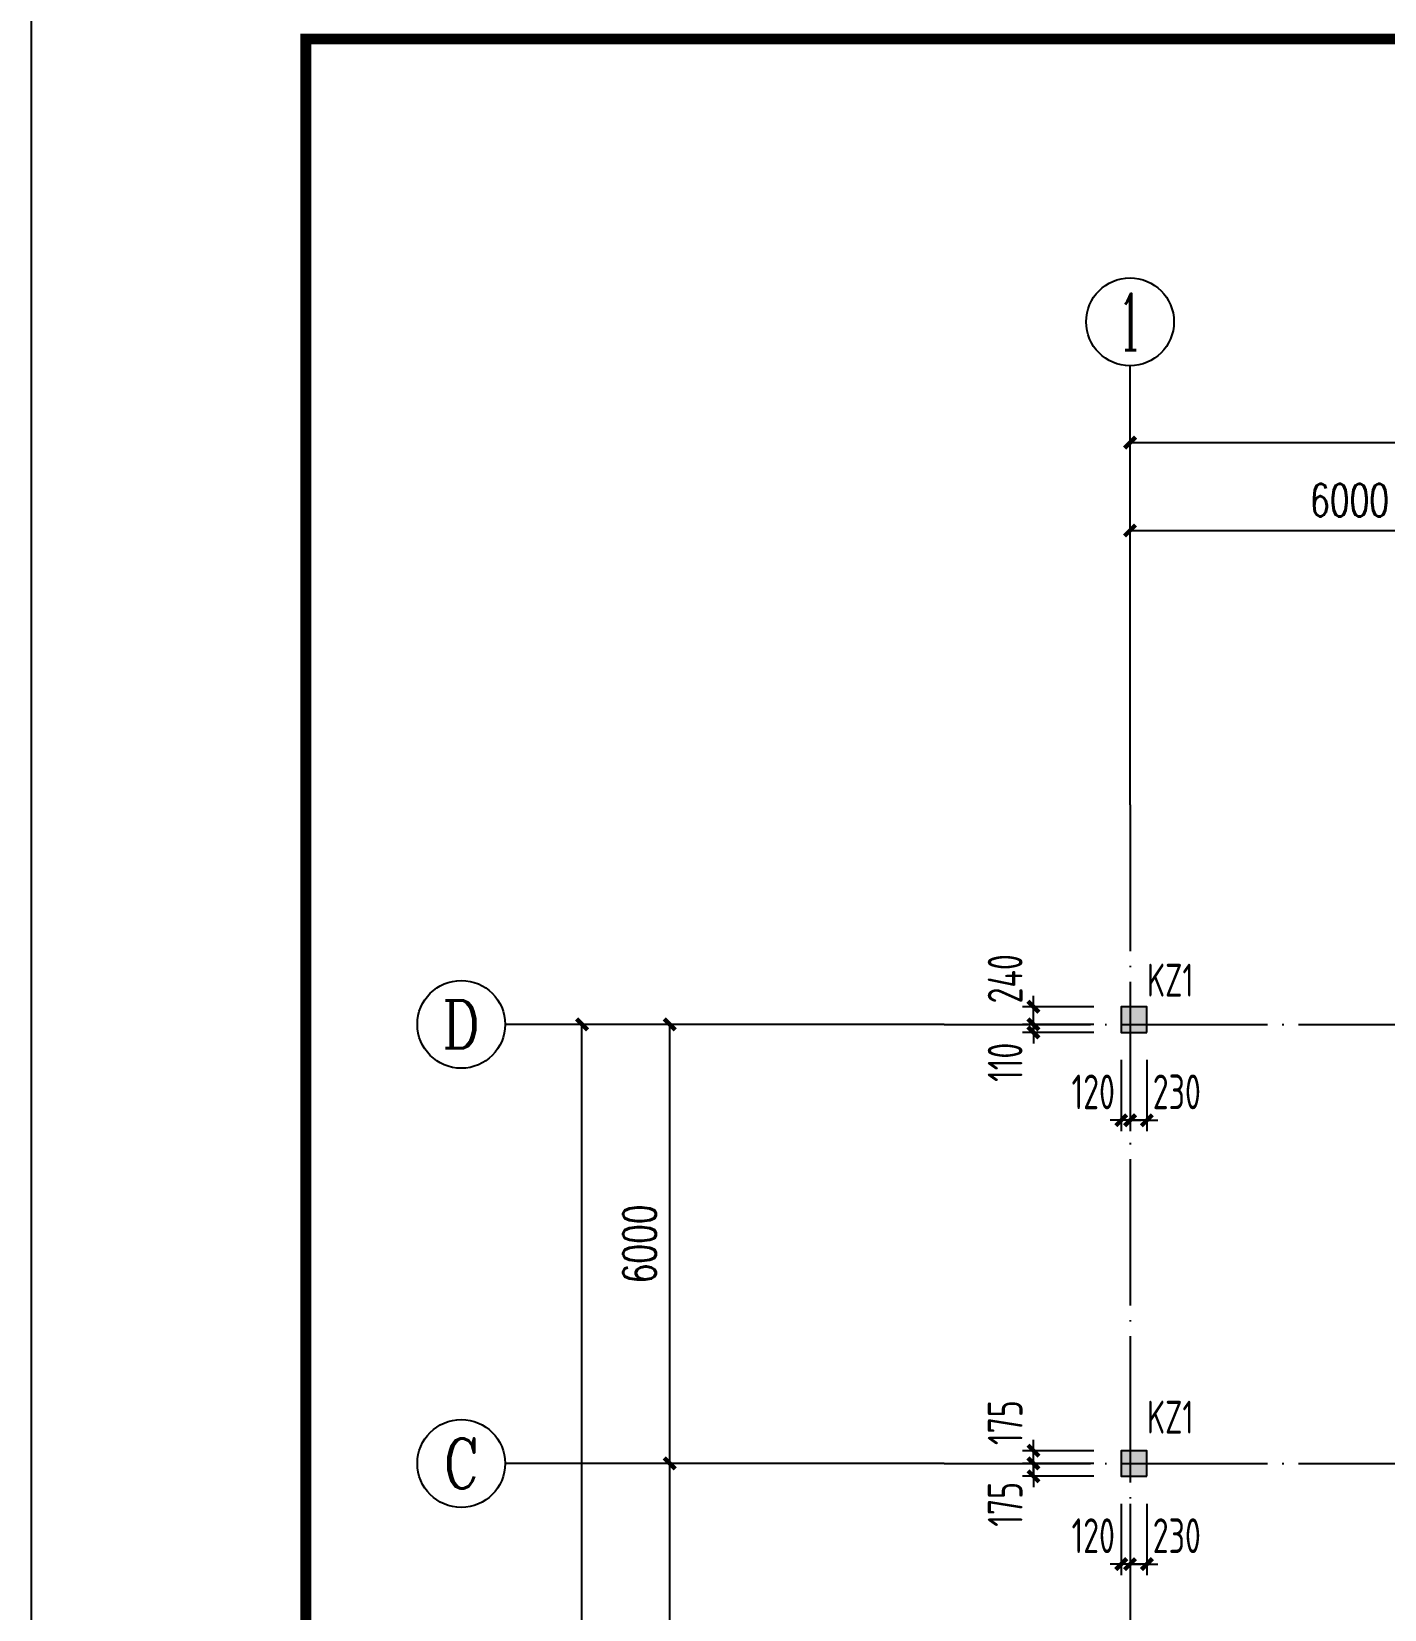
# Model space of a CAD drawing. Header units: millimetres. Extents: x 4533265 to 4958735, y 18976699 to 19555898.
# Drawn here: x 4556484 to 4574974, y 19311566 to 19333127 of the extents above; entities that cross this region are included whole.
import ezdxf
from ezdxf.enums import TextEntityAlignment as Align

# ---------------------------------------------------------------- set-up
doc = ezdxf.new("R2010")
doc.units = ezdxf.units.MM
doc.header["$LTSCALE"] = 1000
doc.header["$MEASUREMENT"] = 0
doc.linetypes.add('DOTE', pattern=[2.42, 2, -0.2, 0.02, -0.2])
doc.layers.get('Defpoints').update_dxf_attribs({"color": 1})
for name, color, linetype in [('3T_WOOD', 21, 'Continuous'), ('AXIS_TEXT', 7, 'Continuous'), ('AXIS_外部', 171, 'Continuous'), ('COLU', 253, 'Continuous'), ('COLU_DIM', 3, 'Continuous'), ('COLU_HATCH', 251, 'Continuous'), ('DOTE', 250, 'DOTE'), ('STAIR', 2, 'Continuous'), ('TK', 4, 'Continuous')]:
    doc.layers.add(name, color=color, linetype=linetype)
doc.styles.add('_TCH_AXIS', font='COMPLEX', dxfattribs={"bigfont": 'GBCBIG'})
doc.styles.add('_TCH_DIM_T3', font='SIMPLEX', dxfattribs={"width": 0.705882, "bigfont": 'GBCBIG'})
doc.styles.add('COMPLEX', font='COMPLEX')
doc.styles.add('TSSD_Dimension', font='Tssdeng.shx', dxfattribs={"width": 0.7, "bigfont": 'hztxt.shx'})
doc.styles.add('TSSD_REIN', font='tssdeng.shx', dxfattribs={"width": 0.7, "bigfont": 'tssdchn.shx'})
doc.dimstyles.new('_TCH_ARCH&&150', dxfattribs={"dimtxt": 446.25, "dimasz": 150, "dimexe": 375, "dimexo": 450, "dimgap": 189.375, "dimtad": 1, "dimdec": 0, "dimzin": 0, "dimdsep": 46, "dimtxsty": '_TCH_DIM_T3', "dimblk": 'ARCHTICK', "dimcen": 0.09, "dimclrt": 7, "dimazin": 2, "dimtfac": 1, "dimtdec": 0, "dimtix": 1, "dimtmove": 2, "dimatfit": 3, "dimfxl": 0, "dimtolj": 1, "dimtzin": 0, "dimarcsym": 0})
doc.dimstyles.new('TSSD_150_150', dxfattribs={"dimtxt": 475, "dimasz": 150, "dimexe": 150, "dimexo": 375, "dimgap": 150, "dimtad": 1, "dimdec": 0, "dimzin": 0, "dimdsep": 46, "dimtxsty": 'TSSD_Dimension', "dimblk": 'ARCHTICK', "dimcen": 0, "dimdle": 150, "dimclrt": 7, "dimadec": 0, "dimazin": 0, "dimtfac": 1, "dimtdec": 0, "dimtix": 1, "dimtmove": 2, "dimatfit": 3, "dimfxl": 0, "dimtolj": 1, "dimtzin": 0, "dimarcsym": 0})

# ---------------------------------------------------------------- blocks, each defined once
blk = doc.blocks.new('_ArchTick')
at = {"color": 0, "linetype": 'ByBlock', "const_width": 0.4}
blk.add_lwpolyline([(-0.5, -0.5), (0.5, 0.5)], dxfattribs=at)
blk = doc.blocks.new('*D219')
at = {"layer": 'COLU_DIM', "color": 0, "lineweight": -2}
for p, q in [((4571497, 19313010), (4571497, 19312035)), ((4571727, 19313010), (4571727, 19312035)), ((4571497, 19312185), (4571347, 19312185)), ((4571727, 19312185), (4571497, 19312185)), ((4571727, 19312185), (4571877, 19312185))]:
    blk.add_line(p, q, dxfattribs=at)
at = {"layer": 'Defpoints', "color": 0}
for p in [(4571497, 19313385), (4571727, 19313385), (4571497, 19312185)]:
    blk.add_point(p, dxfattribs=at)
at = {"layer": 'COLU_DIM', "color": 0, "lineweight": -2, "xscale": 150, "yscale": 150, "zscale": 150}
blk.add_blockref('_ArchTick', (4571497, 19312185), dxfattribs=at)
at = {"layer": 'COLU_DIM', "color": 0, "lineweight": -2, "xscale": 150, "yscale": 150, "zscale": 150, "rotation": 180}
blk.add_blockref('_ArchTick', (4571727, 19312185), dxfattribs=at)
at = {"layer": 'COLU_DIM', "color": 7, "insert": (4572136, 19312573), "char_height": 475, "attachment_point": 5, "style": 'TSSD_Dimension'}
blk.add_mtext('\\A1;230', dxfattribs=at)
blk = doc.blocks.new('*D220')
at = {"layer": 'COLU_DIM', "color": 0, "lineweight": -2}
for p, q in [((4571377, 19313010), (4571377, 19312035)), ((4571497, 19313010), (4571497, 19312035)), ((4571377, 19312185), (4571227, 19312185)), ((4571497, 19312185), (4571377, 19312185)), ((4571497, 19312185), (4571647, 19312185))]:
    blk.add_line(p, q, dxfattribs=at)
at = {"layer": 'Defpoints', "color": 0}
for p in [(4571377, 19313385), (4571497, 19313385), (4571377, 19312185)]:
    blk.add_point(p, dxfattribs=at)
at = {"layer": 'COLU_DIM', "color": 0, "lineweight": -2, "xscale": 150, "yscale": 150, "zscale": 150}
blk.add_blockref('_ArchTick', (4571377, 19312185), dxfattribs=at)
at = {"layer": 'COLU_DIM', "color": 0, "lineweight": -2, "xscale": 150, "yscale": 150, "zscale": 150, "rotation": 180}
blk.add_blockref('_ArchTick', (4571497, 19312185), dxfattribs=at)
at = {"layer": 'COLU_DIM', "color": 7, "insert": (4570994, 19312573), "char_height": 475, "attachment_point": 5, "style": 'TSSD_Dimension'}
blk.add_mtext('\\A1;120', dxfattribs=at)
blk = doc.blocks.new('*D221')
at = {"layer": 'COLU_DIM', "color": 0, "lineweight": -2}
for p, q in [((4570177, 19313560), (4570177, 19313710)), ((4571002, 19313560), (4570027, 19313560)), ((4570177, 19313385), (4570177, 19313560)), ((4571002, 19313385), (4570027, 19313385)), ((4570177, 19313385), (4570177, 19313235))]:
    blk.add_line(p, q, dxfattribs=at)
at = {"layer": 'Defpoints', "color": 0}
for p in [(4570177, 19313560), (4571377, 19313560), (4571377, 19313385)]:
    blk.add_point(p, dxfattribs=at)
at = {"layer": 'COLU_DIM', "color": 0, "lineweight": -2, "xscale": 150, "yscale": 150, "zscale": 150}
for p, rotation in [((4570177, 19313560), 270), ((4570177, 19313385), 90)]:
    blk.add_blockref('_ArchTick', p, dxfattribs=dict(at, rotation=rotation))
at = {"layer": 'COLU_DIM', "color": 7, "insert": (4569790, 19313002), "char_height": 475, "attachment_point": 5, "rotation": 90, "style": 'TSSD_Dimension'}
blk.add_mtext('\\A1;175', dxfattribs=at)
blk = doc.blocks.new('*D222')
at = {"layer": 'COLU_DIM', "color": 0, "lineweight": -2}
for p, q in [((4570177, 19313735), (4570177, 19313885)), ((4571002, 19313735), (4570027, 19313735)), ((4570177, 19313560), (4570177, 19313735)), ((4571002, 19313560), (4570027, 19313560)), ((4570177, 19313560), (4570177, 19313410))]:
    blk.add_line(p, q, dxfattribs=at)
at = {"layer": 'Defpoints', "color": 0}
for p in [(4570177, 19313735), (4571377, 19313735), (4571377, 19313560)]:
    blk.add_point(p, dxfattribs=at)
at = {"layer": 'COLU_DIM', "color": 0, "lineweight": -2, "xscale": 150, "yscale": 150, "zscale": 150}
for p, rotation in [((4570177, 19313735), 270), ((4570177, 19313560), 90)]:
    blk.add_blockref('_ArchTick', p, dxfattribs=dict(at, rotation=rotation))
at = {"layer": 'COLU_DIM', "color": 7, "insert": (4569790, 19314118), "char_height": 475, "attachment_point": 5, "rotation": 90, "style": 'TSSD_Dimension'}
blk.add_mtext('\\A1;175', dxfattribs=at)
blk = doc.blocks.new('*D223')
at = {"layer": 'COLU_DIM', "color": 0, "lineweight": -2}
for p, q in [((4571497, 19319075), (4571497, 19318100)), ((4571727, 19319075), (4571727, 19318100)), ((4571497, 19318250), (4571347, 19318250)), ((4571727, 19318250), (4571497, 19318250)), ((4571727, 19318250), (4571877, 19318250))]:
    blk.add_line(p, q, dxfattribs=at)
at = {"layer": 'Defpoints', "color": 0}
for p in [(4571497, 19319450), (4571727, 19319450), (4571497, 19318250)]:
    blk.add_point(p, dxfattribs=at)
at = {"layer": 'COLU_DIM', "color": 0, "lineweight": -2, "xscale": 150, "yscale": 150, "zscale": 150}
blk.add_blockref('_ArchTick', (4571497, 19318250), dxfattribs=at)
at = {"layer": 'COLU_DIM', "color": 0, "lineweight": -2, "xscale": 150, "yscale": 150, "zscale": 150, "rotation": 180}
blk.add_blockref('_ArchTick', (4571727, 19318250), dxfattribs=at)
at = {"layer": 'COLU_DIM', "color": 7, "insert": (4572136, 19318638), "char_height": 475, "attachment_point": 5, "style": 'TSSD_Dimension'}
blk.add_mtext('\\A1;230', dxfattribs=at)
blk = doc.blocks.new('*D224')
at = {"layer": 'COLU_DIM', "color": 0, "lineweight": -2}
for p, q in [((4571377, 19319075), (4571377, 19318100)), ((4571497, 19319075), (4571497, 19318100)), ((4571377, 19318250), (4571227, 19318250)), ((4571497, 19318250), (4571377, 19318250)), ((4571497, 19318250), (4571647, 19318250))]:
    blk.add_line(p, q, dxfattribs=at)
at = {"layer": 'Defpoints', "color": 0}
for p in [(4571377, 19319450), (4571497, 19319450), (4571377, 19318250)]:
    blk.add_point(p, dxfattribs=at)
at = {"layer": 'COLU_DIM', "color": 0, "lineweight": -2, "xscale": 150, "yscale": 150, "zscale": 150}
blk.add_blockref('_ArchTick', (4571377, 19318250), dxfattribs=at)
at = {"layer": 'COLU_DIM', "color": 0, "lineweight": -2, "xscale": 150, "yscale": 150, "zscale": 150, "rotation": 180}
blk.add_blockref('_ArchTick', (4571497, 19318250), dxfattribs=at)
at = {"layer": 'COLU_DIM', "color": 7, "insert": (4570994, 19318638), "char_height": 475, "attachment_point": 5, "style": 'TSSD_Dimension'}
blk.add_mtext('\\A1;120', dxfattribs=at)
blk = doc.blocks.new('*D225')
at = {"layer": 'COLU_DIM', "color": 0, "lineweight": -2}
for p, q in [((4570177, 19319560), (4570177, 19319710)), ((4571002, 19319560), (4570027, 19319560)), ((4570177, 19319450), (4570177, 19319560)), ((4571002, 19319450), (4570027, 19319450)), ((4570177, 19319450), (4570177, 19319300))]:
    blk.add_line(p, q, dxfattribs=at)
at = {"layer": 'Defpoints', "color": 0}
for p in [(4570177, 19319560), (4571377, 19319560), (4571377, 19319450)]:
    blk.add_point(p, dxfattribs=at)
at = {"layer": 'COLU_DIM', "color": 0, "lineweight": -2, "xscale": 150, "yscale": 150, "zscale": 150}
for p, rotation in [((4570177, 19319560), 270), ((4570177, 19319450), 90)]:
    blk.add_blockref('_ArchTick', p, dxfattribs=dict(at, rotation=rotation))
at = {"layer": 'COLU_DIM', "color": 7, "insert": (4569790, 19319042), "char_height": 475, "attachment_point": 5, "rotation": 90, "style": 'TSSD_Dimension'}
blk.add_mtext('\\A1;110', dxfattribs=at)
blk = doc.blocks.new('*D226')
at = {"layer": 'COLU_DIM', "color": 0, "lineweight": -2}
for p, q in [((4570177, 19319800), (4570177, 19319950)), ((4571002, 19319800), (4570027, 19319800)), ((4570177, 19319560), (4570177, 19319800)), ((4571002, 19319560), (4570027, 19319560)), ((4570177, 19319560), (4570177, 19319410))]:
    blk.add_line(p, q, dxfattribs=at)
at = {"layer": 'Defpoints', "color": 0}
for p in [(4570177, 19319800), (4571377, 19319800), (4571377, 19319560)]:
    blk.add_point(p, dxfattribs=at)
at = {"layer": 'COLU_DIM', "color": 0, "lineweight": -2, "xscale": 150, "yscale": 150, "zscale": 150}
for p, rotation in [((4570177, 19319800), 270), ((4570177, 19319560), 90)]:
    blk.add_blockref('_ArchTick', p, dxfattribs=dict(at, rotation=rotation))
at = {"layer": 'COLU_DIM', "color": 7, "insert": (4569790, 19320183), "char_height": 475, "attachment_point": 5, "rotation": 90, "style": 'TSSD_Dimension'}
blk.add_mtext('\\A1;240', dxfattribs=at)
blk = doc.blocks.new('GeYuanFrame_02527031', base_point=(18.76, 4.34))
at = {"layer": 'TK'}
blk.add_line((43.76, 414.34), (676.76, 414.34), dxfattribs=at)
blk.add_lwpolyline([(18.76, 424.34), (686.76, 424.34), (686.76, 4.34), (18.76, 4.34), (18.76, 424.34)], dxfattribs=at)
at = {"layer": 'TK', "const_width": 1}
blk.add_lwpolyline([(676.76, 414.34), (43.76, 414.34), (43.76, 14.34), (676.76, 14.34)], close=True, dxfattribs=at)
blk = doc.blocks.new('*D581')
at = {"layer": 'AXIS_外部', "color": 0, "lineweight": -2}
for p, q in [((4571497, 19323010), (4571497, 19326685)), ((4577497, 19323010), (4577497, 19326685)), ((4571497, 19326310), (4577497, 19326310))]:
    blk.add_line(p, q, dxfattribs=at)
at = {"layer": 'Defpoints', "color": 0}
for p in [(4577497, 19326310), (4571497, 19322560), (4577497, 19322560)]:
    blk.add_point(p, dxfattribs=at)
at = {"layer": 'AXIS_外部', "color": 0, "lineweight": -2, "xscale": 150, "yscale": 150, "zscale": 150, "rotation": 180}
blk.add_blockref('_ArchTick', (4571497, 19326310), dxfattribs=at)
at = {"layer": 'AXIS_外部', "color": 0, "lineweight": -2, "xscale": 150, "yscale": 150, "zscale": 150}
blk.add_blockref('_ArchTick', (4577497, 19326310), dxfattribs=at)
at = {"layer": 'AXIS_外部', "color": 7, "insert": (4574497, 19326723), "char_height": 446.2, "attachment_point": 5, "style": '_TCH_DIM_T3'}
blk.add_mtext('\\A1;6000', dxfattribs=at)
blk = doc.blocks.new('*D590')
at = {"layer": 'AXIS_外部', "color": 0, "lineweight": -2}
for p, q in [((4571497, 19323010), (4571497, 19327885)), ((4633957, 19323010), (4633957, 19327885)), ((4571497, 19327510), (4633957, 19327510))]:
    blk.add_line(p, q, dxfattribs=at)
at = {"layer": 'Defpoints', "color": 0}
for p in [(4633957, 19327510), (4571497, 19322560), (4633957, 19322560)]:
    blk.add_point(p, dxfattribs=at)
at = {"layer": 'AXIS_外部', "color": 0, "lineweight": -2, "xscale": 150, "yscale": 150, "zscale": 150, "rotation": 180}
blk.add_blockref('_ArchTick', (4571497, 19327510), dxfattribs=at)
at = {"layer": 'AXIS_外部', "color": 0, "lineweight": -2, "xscale": 150, "yscale": 150, "zscale": 150}
blk.add_blockref('_ArchTick', (4633957, 19327510), dxfattribs=at)
at = {"layer": 'AXIS_外部', "color": 7, "insert": (4602727, 19327923), "char_height": 446.2, "attachment_point": 5, "style": '_TCH_DIM_T3'}
blk.add_mtext('\\A1;62460', dxfattribs=at)
blk = doc.blocks.new('*D596')
at = {"layer": 'AXIS_外部', "color": 0, "lineweight": -2}
for p, q in [((4568507, 19313560), (4564832, 19313560)), ((4565207, 19307560), (4565207, 19313560)), ((4568507, 19307560), (4564832, 19307560))]:
    blk.add_line(p, q, dxfattribs=at)
at = {"layer": 'Defpoints', "color": 0}
for p in [(4565207, 19313560), (4568957, 19313560), (4568957, 19307560)]:
    blk.add_point(p, dxfattribs=at)
at = {"layer": 'AXIS_外部', "color": 0, "lineweight": -2, "xscale": 150, "yscale": 150, "zscale": 150}
for p, rotation in [((4565207, 19313560), 90), ((4565207, 19307560), 270)]:
    blk.add_blockref('_ArchTick', p, dxfattribs=dict(at, rotation=rotation))
at = {"layer": 'AXIS_外部', "color": 7, "insert": (4564795, 19310560), "char_height": 446.2, "attachment_point": 5, "rotation": 90, "style": '_TCH_DIM_T3'}
blk.add_mtext('\\A1;6000', dxfattribs=at)
blk = doc.blocks.new('*D597')
at = {"layer": 'AXIS_外部', "color": 0, "lineweight": -2}
for p, q in [((4568507, 19319560), (4564832, 19319560)), ((4565207, 19313560), (4565207, 19319560)), ((4568507, 19313560), (4564832, 19313560))]:
    blk.add_line(p, q, dxfattribs=at)
at = {"layer": 'Defpoints', "color": 0}
for p in [(4565207, 19319560), (4568957, 19319560), (4568957, 19313560)]:
    blk.add_point(p, dxfattribs=at)
at = {"layer": 'AXIS_外部', "color": 0, "lineweight": -2, "xscale": 150, "yscale": 150, "zscale": 150}
for p, rotation in [((4565207, 19319560), 90), ((4565207, 19313560), 270)]:
    blk.add_blockref('_ArchTick', p, dxfattribs=dict(at, rotation=rotation))
at = {"layer": 'AXIS_外部', "color": 7, "insert": (4564795, 19316560), "char_height": 446.2, "attachment_point": 5, "rotation": 90, "style": '_TCH_DIM_T3'}
blk.add_mtext('\\A1;6000', dxfattribs=at)
blk = doc.blocks.new('*D598')
at = {"layer": 'AXIS_外部', "color": 0, "lineweight": -2}
for p, q in [((4568507, 19319560), (4563632, 19319560)), ((4564007, 19301560), (4564007, 19319560)), ((4568507, 19301560), (4563632, 19301560))]:
    blk.add_line(p, q, dxfattribs=at)
at = {"layer": 'Defpoints', "color": 0}
for p in [(4564007, 19319560), (4568957, 19319560), (4568957, 19301560)]:
    blk.add_point(p, dxfattribs=at)
at = {"layer": 'AXIS_外部', "color": 0, "lineweight": -2, "xscale": 150, "yscale": 150, "zscale": 150}
for p, rotation in [((4564007, 19319560), 90), ((4564007, 19301560), 270)]:
    blk.add_blockref('_ArchTick', p, dxfattribs=dict(at, rotation=rotation))
at = {"layer": 'AXIS_外部', "color": 7, "insert": (4563595, 19310560), "char_height": 446.2, "attachment_point": 5, "rotation": 90, "style": '_TCH_DIM_T3'}
blk.add_mtext('\\A1;18000', dxfattribs=at)
blk = doc.blocks.new('_AXISO')
blk.add_circle((0, 0), 0.5)
at = {"layer": 'AXIS_TEXT', "style": 'COMPLEX', "width": 1.041667}
blk.add_attdef('A', text='', height=0.56, dxfattribs=at).set_placement((-0.25, -0.28), (0.25, -0.28), align=Align.FIT)

msp = doc.modelspace()

# ---------------------------------------------------------------- hatches: boundary and pattern name
at = {"layer": 'COLU_HATCH'}
for points in [[(4571727, 19319450.2), (4571727, 19319800.2), (4571377, 19319800.2), (4571377, 19319450.2)], [(4571727, 19313385.2), (4571727, 19313735.2), (4571377, 19313735.2), (4571377, 19313385.2)]]:
    msp.add_hatch(color=256, dxfattribs=at).paths.add_polyline_path(points)

# ---------------------------------------------------------------- linework, layer by layer
at = {"layer": 'AXIS_外部'}
for p, q in [((4571497, 19322560.2), (4571497, 19328560.2)), ((4568957, 19319560.2), (4562957, 19319560.2)), ((4568957, 19313560.2), (4562957, 19313560.2))]:
    msp.add_line(p, q, dxfattribs=at)
at = {"layer": 'COLU'}
for points in [[(4571727, 19319450.2), (4571727, 19319800.2), (4571377, 19319800.2), (4571377, 19319450.2)], [(4571727, 19313385.2), (4571727, 19313735.2), (4571377, 19313735.2), (4571377, 19313385.2)]]:
    msp.add_lwpolyline(points, close=True, dxfattribs=at)
at = {"layer": 'DOTE'}
for p, q in [((4571497, 19322560.2), (4571497, 19298560.2)), ((4568957, 19319560.2), (4636957, 19319560.2)), ((4568957, 19313560.2), (4636957, 19313560.2))]:
    msp.add_line(p, q, dxfattribs=at)

# ---------------------------------------------------------------- block references
at = {"layer": '3T_WOOD', "xscale": 150, "yscale": 150, "zscale": 150}
msp.add_blockref('GeYuanFrame_02527031', (4556484.4, 19271524.9), dxfattribs=at)
at = {"layer": 'AXIS_外部'}
ref = msp.add_blockref('_AXISO', (4571497, 19329160.2), dxfattribs=dict(at, xscale=1200, yscale=1200, zscale=1200))
ref.add_attrib('A', '1', dxfattribs={"layer": 'AXIS_TEXT', "height": 772.1, "style": '_TCH_AXIS'}).set_placement((4571331.6, 19328774.1), (4571662.5, 19328774.1), align=Align.FIT)
ref = msp.add_blockref('_AXISO', (4562357, 19319560.2), dxfattribs=dict(at, xscale=1200, yscale=1200, zscale=1200))
ref.add_attrib('A', 'D', dxfattribs={"layer": 'AXIS_TEXT', "height": 652.9, "style": '_TCH_AXIS'}).set_placement((4562092.8, 19319233.7), (4562621.3, 19319233.7), align=Align.FIT)
ref = msp.add_blockref('_AXISO', (4562357, 19313560.2), dxfattribs=dict(at, xscale=1200, yscale=1200, zscale=1200))
ref.add_attrib('A', 'C', dxfattribs={"layer": 'AXIS_TEXT', "height": 683.5, "style": '_TCH_AXIS'}).set_placement((4562112.9, 19313218.4), (4562601.1, 19313218.4), align=Align.FIT)

# ---------------------------------------------------------------- texts
at = {"layer": 'STAIR', "style": 'TSSD_REIN', "width": 0.7}
for p in [(4572364, 19319939), (4572364, 19313968)]:
    msp.add_text('KZ1', height=450, dxfattribs=at).set_placement(p, align=Align.RIGHT)

# ---------------------------------------------------------------- dimensions: what is measured, and where the dimension line sits
at = {"layer": 'AXIS_外部'}
for p1, p2, distance, picture, middle in [((4571497, 19322560.2), (4633957, 19322560.2), 4950, '*D590', (4602727, 19327922.7)), ((4571497, 19322560.2), (4577497, 19322560.2), 3750, '*D581', (4574497, 19326722.7)), ((4568957, 19301560.2), (4568957, 19319560.2), 4950, '*D598', (4563594.5, 19310560.2)), ((4568957, 19313560.2), (4568957, 19319560.2), 3750, '*D597', (4564794.5, 19316560.2)), ((4568957, 19307560.2), (4568957, 19313560.2), 3750, '*D596', (4564794.5, 19310560.2))]:
    dim = msp.add_aligned_dim(p1=p1, p2=p2, distance=distance, dimstyle='_TCH_ARCH&&150', dxfattribs=at)
    dim.commit()
    dim.dimension.update_dxf_attribs({"geometry": picture, "text_midpoint": middle})
at = {"layer": 'COLU_DIM'}
for base, p1, p2, angle, picture, middle in [((4570177, 19319800.2), (4571377, 19319560.2), (4571377, 19319800.2), 90, '*D226', (4569789.5, 19320183.2)), ((4570177, 19319560.2), (4571377, 19319450.2), (4571377, 19319560.2), 90, '*D225', (4569789.5, 19319041.6)), ((4571377, 19318250.2), (4571497, 19319450.2), (4571377, 19319450.2), 180, '*D224', (4570994, 19318637.7)), ((4571497, 19318250.2), (4571727, 19319450.2), (4571497, 19319450.2), 180, '*D223', (4572135.6, 19318637.7)), ((4570177, 19313735.2), (4571377, 19313560.2), (4571377, 19313735.2), 90, '*D222', (4569789.5, 19314118.2)), ((4570177, 19313560.2), (4571377, 19313385.2), (4571377, 19313560.2), 90, '*D221', (4569789.5, 19313002.1)), ((4571377, 19312185.2), (4571497, 19313385.2), (4571377, 19313385.2), 180, '*D220', (4570994, 19312572.7)), ((4571497, 19312185.2), (4571727, 19313385.2), (4571497, 19313385.2), 180, '*D219', (4572135.6, 19312572.7))]:
    dim = msp.add_linear_dim(base=base, p1=p1, p2=p2, angle=angle, dimstyle='TSSD_150_150', dxfattribs=at)
    dim.commit()
    dim.dimension.update_dxf_attribs({"geometry": picture, "text_midpoint": middle, "dimtype": 128})

doc.saveas('drawing.dxf')
